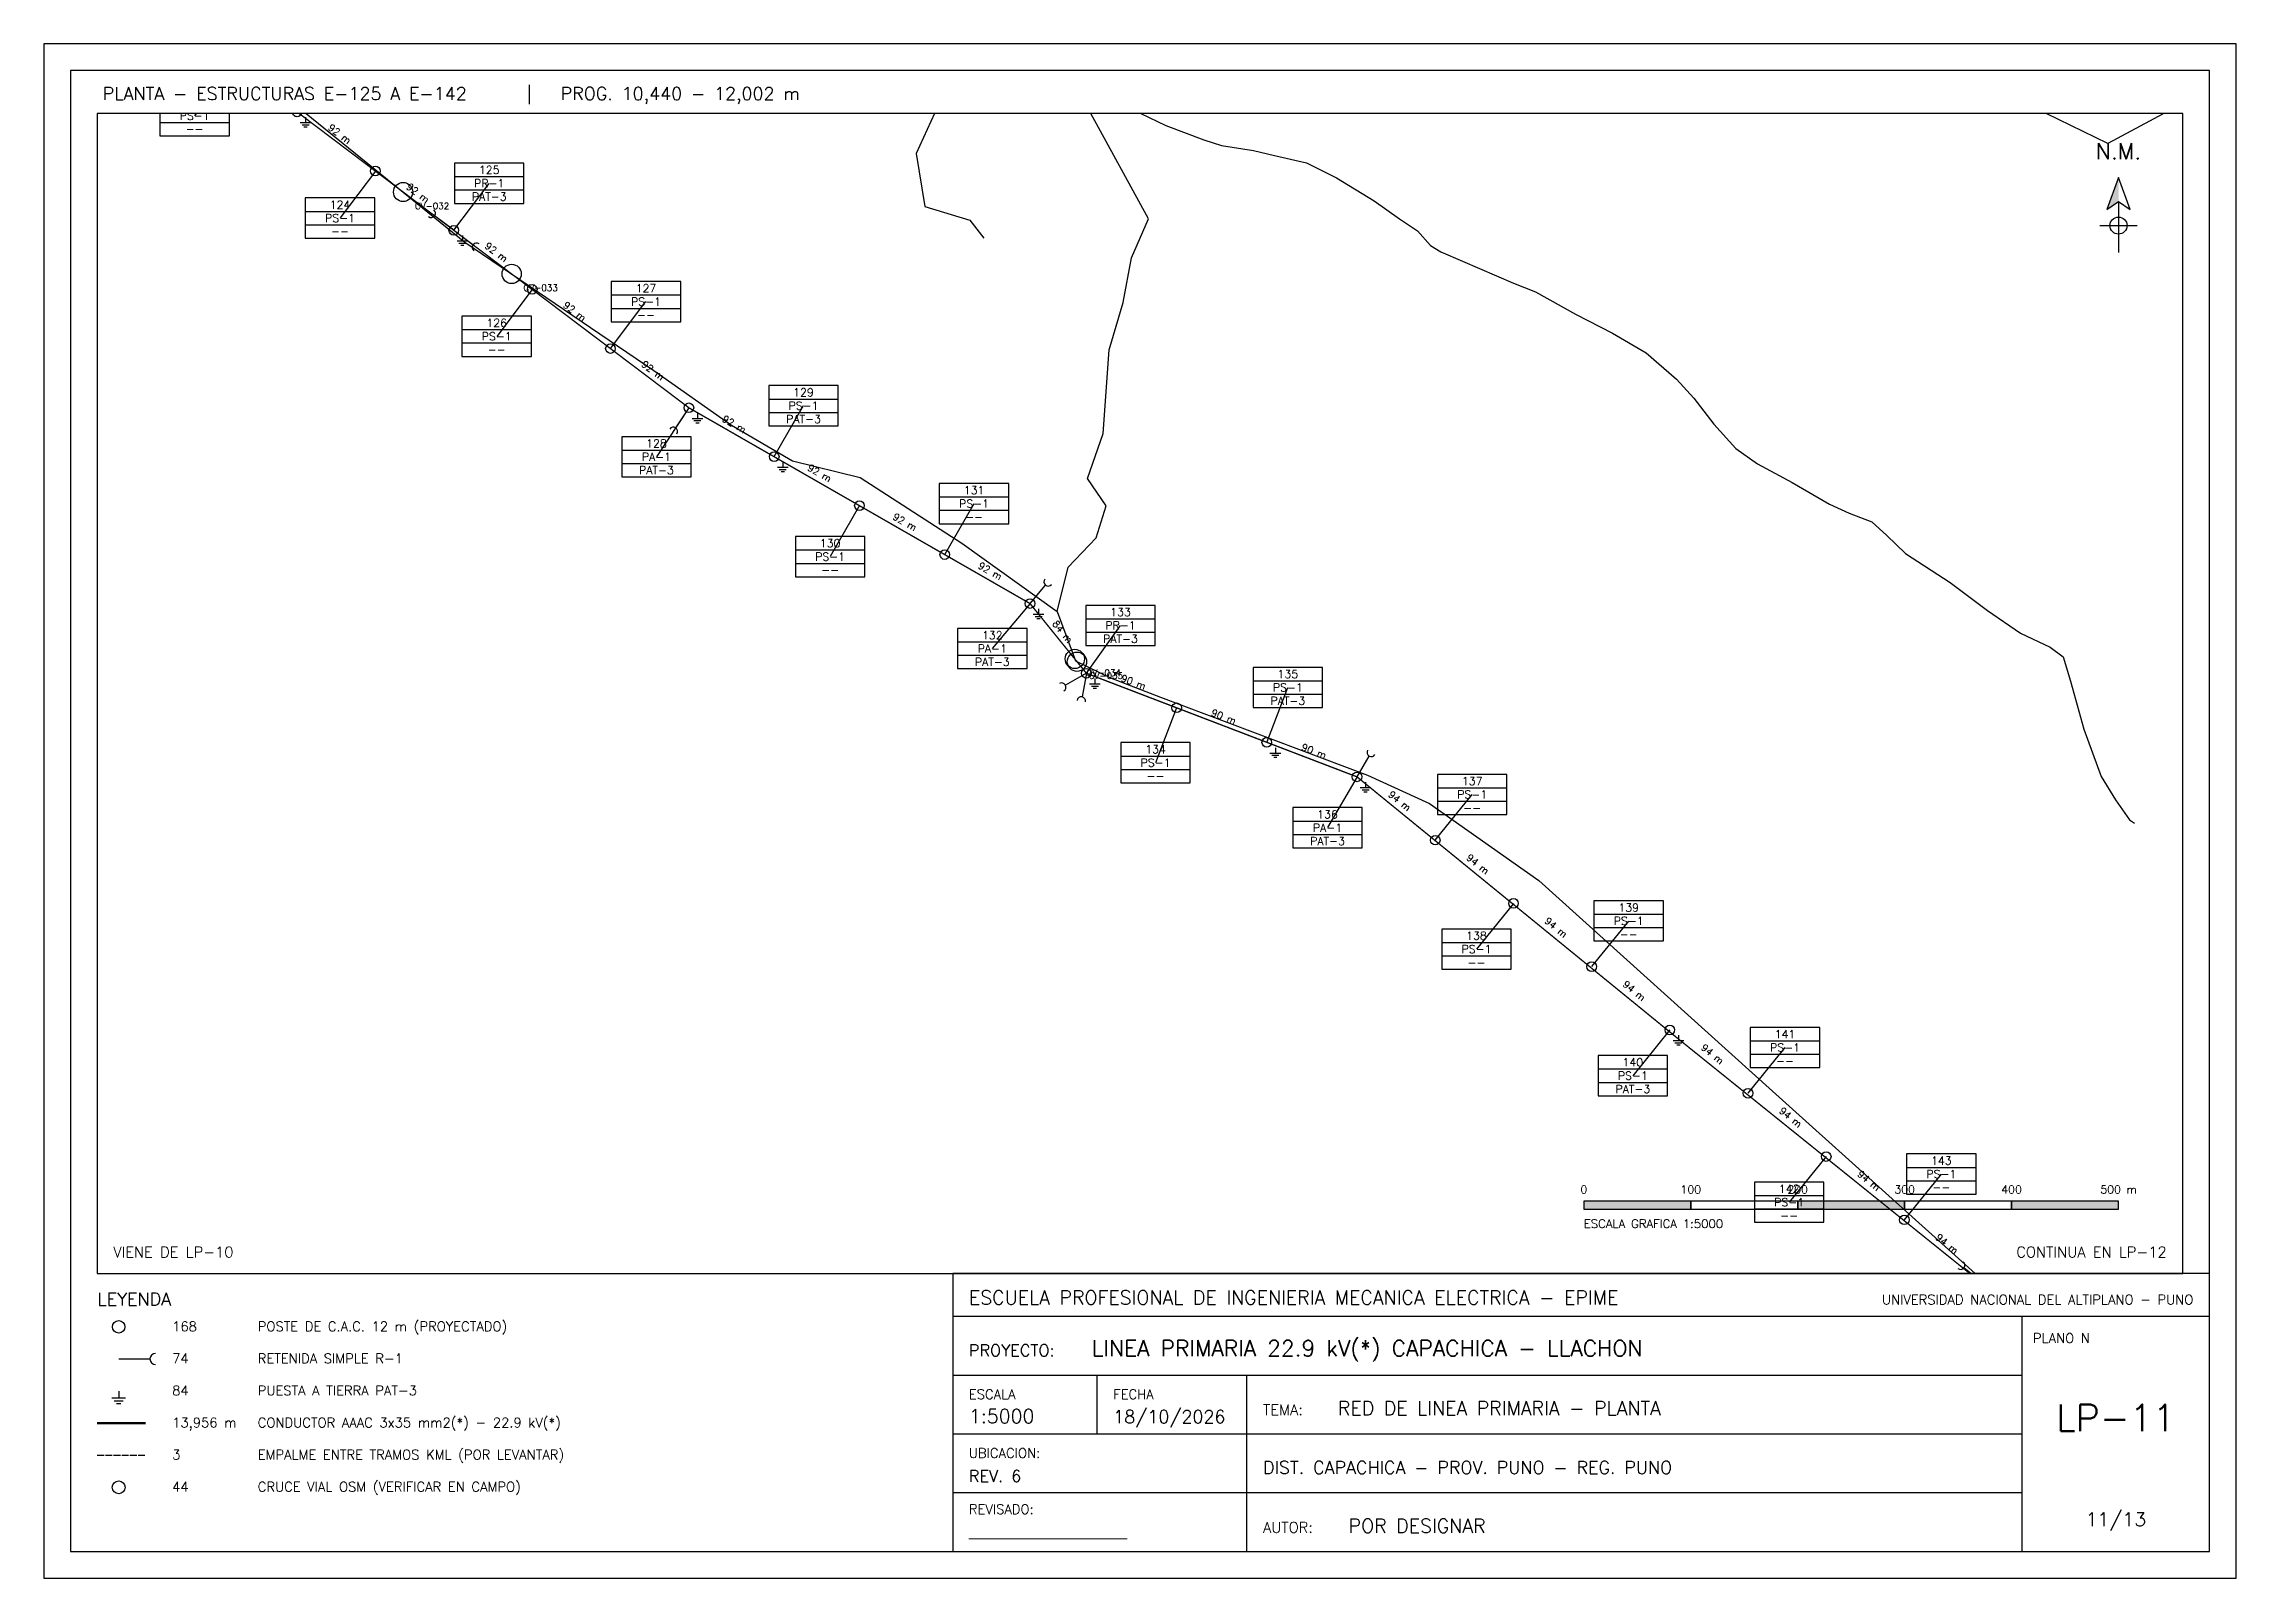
# Paper-space layout 'LP-11' of a CAD drawing. Header units: metres, sheet in millimetres. Extents: x 5 to 415, y 5 to 292.
# The model-space entities are those that its viewports show. They can reach past a viewport. Long polylines and large blocks are cut down to what shows.
import ezdxf
from ezdxf.enums import TextEntityAlignment as Align

# ---------------------------------------------------------------- set-up
doc = ezdxf.new("R2010")
doc.units = ezdxf.units.M
doc.linetypes.add('DASHED', pattern=[1.524, 1.27, -0.254])
for name, color, linetype in [('CRUCES', 30, 'CONTINUOUS'), ('MARCO', 7, 'CONTINUOUS'), ('NM', 5, 'CONTINUOUS'), ('ROTULO', 7, 'CONTINUOUS'), ('RP_CONDUCTOR', 5, 'CONTINUOUS'), ('RP_CUADROPOSTE', 5, 'CONTINUOUS'), ('RP_EMPALME', 1, 'DASHED'), ('RP_LEYENDA', 7, 'CONTINUOUS'), ('RP_POSTE', 1, 'CONTINUOUS'), ('RP_PTIERRA', 2, 'CONTINUOUS'), ('RP_RETENIDA', 1, 'CONTINUOUS'), ('RP_VANO', 4, 'CONTINUOUS'), ('VIAS', 8, 'CONTINUOUS')]:
    doc.layers.add(name, color=color, linetype=linetype)
doc.layers.add('REDCAD_VIEWPORTS', color=8, linetype='CONTINUOUS', plot=False)
doc.styles.add('ROMANS', font='romans.shx')

# ---------------------------------------------------------------- blocks, each defined once
blk = doc.blocks.new('NM')
blk.add_hatch(color=5).paths.add_polyline_path([(0, 0), (0, -4.5), (-2.2, -6)])
for p, q in [((0, -4.5), (0, -14)), ((-3.5, -9), (3.5, -9))]:
    blk.add_line(p, q)
blk.add_lwpolyline([(0, 0), (-2.2, -6), (0, -4.5), (2.2, -6)], close=True)
blk.add_circle((0, -9), 1.6)
at = {"style": 'ROMANS'}
blk.add_text('N.M.', height=3, dxfattribs=at).set_placement((0, 2.5), align=Align.BOTTOM_CENTER)
blk = doc.blocks.new('POSTE_LP')
blk.add_circle((0, 0), 0.9)
blk = doc.blocks.new('RETENIDA')
blk.add_line((0, 0), (4.5, 0))
blk.add_arc((5.3, 0), 0.8, 90, 270)
blk = doc.blocks.new('PAT')
for p, q in [((0, 0), (0, -1)), ((-1, -1), (1, -1)), ((-0.65, -1.4), (0.65, -1.4)), ((-0.3, -1.8), (0.3, -1.8))]:
    blk.add_line(p, q)
blk = doc.blocks.new('CUADRO_POSTE')
for p, q in [((0, 5), (13, 5)), ((0, 2.5), (13, 2.5))]:
    blk.add_line(p, q)
blk.add_lwpolyline([(0, 0), (13, 0), (13, 7.5), (0, 7.5)], close=True)
at = {"style": 'ROMANS'}
for tag, p in [('NUMERO', (6.5, 6.25)), ('ARMADO', (6.5, 3.75)), ('PAT', (6.5, 1.25))]:
    blk.add_attdef(tag, text='', height=1.5, dxfattribs=at).set_placement(p, align=Align.MIDDLE_CENTER)

msp = doc.modelspace()

# ---------------------------------------------------------------- linework, layer by layer
at = {"layer": 'CRUCES'}
for centre in [(413032.6, 8262916.5), (413134.1, 8262839.9), (413660.7, 8262479.8), (413662.7, 8262477.2)]:
    msp.add_circle(centre, 9, dxfattribs=at)
at = {"layer": 'RP_CONDUCTOR', "const_width": 1.25}
msp.add_lwpolyline([(412735.7, 8263119.3), (412933.4, 8262991.4), (413299.8, 8262714.7), (413618.8, 8262531.6), (413671.5, 8262466.4), (413924.6, 8262369.5), (414225.3, 8262124.2), (414655.8, 8261777.7)], dxfattribs=at)
at = {"layer": 'RP_CUADROPOSTE'}
for p, q in [((412867.5, 8263034), (412837.6, 8262987.8)), ((412933.4, 8262991.4), (412965.1, 8263036.4)), ((413006.7, 8262936.1), (412973.6, 8262892.2)), ((413080, 8262880.7), (413113.1, 8262924.6)), ((413153.3, 8262825.4), (413120.1, 8262781.5)), ((413226.5, 8262770.1), (413259.7, 8262814)), ((413299.8, 8262714.7), (413269.5, 8262668.8)), ((413379.6, 8262669), (413407, 8262716.7)), ((413459.3, 8262623.2), (413431.9, 8262575.5)), ((413539.1, 8262577.4), (413566.5, 8262625.1)), ((413618.8, 8262531.6), (413583.5, 8262489.5)), ((413671.5, 8262466.4), (413703.4, 8262511.2)), ((413840.2, 8262401.8), (413859.9, 8262453.2)), ((413755.9, 8262434.1), (413736.2, 8262382.7)), ((413924.6, 8262369.5), (413897, 8262322)), ((413997.7, 8262310.3), (414032.3, 8262353.1)), ((414070.9, 8262251.2), (414036.3, 8262208.4)), ((414144, 8262192), (414178.6, 8262234.7)), ((414217.1, 8262132.8), (414182.5, 8262090)), ((414290.2, 8262073.6), (414324.8, 8262116.4)), ((414363.3, 8262014.4), (414328.7, 8261971.7)), ((414436.4, 8261955.2), (414471, 8261998)), ((414509.6, 8261896.1), (414475, 8261853.3))]:
    msp.add_line(p, q, dxfattribs=at)
at = {"layer": 'VIAS'}
for points in [[(412887.6, 8263032.9), (412942, 8262990.1), (413090.4, 8262869.5), (413267, 8262749.5), (413339.8, 8262698.5), (413396.6, 8262665.2), (413459.9, 8262649.4), (413555, 8262588.2), (413644.3, 8262524.3), (413661.4, 8262477.9), (413694, 8262462), (413740.9, 8262443.9), (413934.5, 8262371.2), (413992.4, 8262344.7), (414094.7, 8262272.7), (414313.1, 8262075.7), (414702.2, 8261725.4)], [(414703.7, 8262724.9), (414723.1, 8262743.7)], [(413669.5, 8263001.2), (413679.5, 8262999.1), (413706.1, 8262996.8), (413721.5, 8262990.5), (413745.7, 8262978.8), (413781.3, 8262965.2), (413797.8, 8262960.1), (413827.7, 8262955.4), (413847.4, 8262950.6), (413877.2, 8262943.9), (413905.3, 8262929.7), (413940.6, 8262908.4), (413964.3, 8262891.5), (413981.1, 8262880.1), (413993.2, 8262866.5), (414003.1, 8262860.4), (414023.3, 8262851.9), (414070.9, 8262831.3), (414091.4, 8262823.1), (414128.8, 8262802.3), (414163.6, 8262784.4), (414195, 8262766.1), (414223.4, 8262741.5), (414239.5, 8262723.7), (414258.2, 8262699.4), (414278.7, 8262676.5), (414299, 8262662.3), (414331.6, 8262644.7), (414366.3, 8262624.4), (414384.9, 8262616), (414406, 8262608.1), (414420, 8262595.3), (414437.6, 8262578.5), (414479.1, 8262551.3), (414514, 8262525), (414545.1, 8262504), (414572.7, 8262490.9), (414585, 8262481.8), (414591.8, 8262458.9), (414604.2, 8262414.2), (414620.3, 8262370), (414633.9, 8262347.9), (414647, 8262329.4), (414651.5, 8262326.3)], [(414782.6, 8263020.8), (414678.4, 8262989.7), (414626.7, 8262962), (414510.8, 8263018.5)], [(413544.4, 8263022.7), (413512.4, 8262952.5), (413520.6, 8262903.1), (413562.4, 8262890.1), (413575.6, 8262873.4)], [(413644.3, 8262524.3), (413654.6, 8262565.5), (413680.6, 8262593), (413690.1, 8262622.9), (413672.7, 8262648.5), (413687.1, 8262690.5), (413692.9, 8262768.9), (413705.8, 8262813.3), (413713.7, 8262854.8), (413729.5, 8262891.3), (413669.5, 8263001.2)]]:
    msp.add_lwpolyline(points, dxfattribs=at)

# ---------------------------------------------------------------- block references
at = {"layer": 'RP_CUADROPOSTE', "xscale": 5, "yscale": 5}
for p, values in [((412805.1, 8262969.1), {'NUMERO': '122', 'ARMADO': 'PS-1', 'PAT': '--'}), ((413080.6, 8262905.9), {'NUMERO': '125', 'ARMADO': 'PR-1', 'PAT': 'PAT-3'}), ((412941.1, 8262873.4), {'NUMERO': '124', 'ARMADO': 'PS-1', 'PAT': '--'}), ((413227.2, 8262795.2), {'NUMERO': '127', 'ARMADO': 'PS-1', 'PAT': '--'}), ((413087.6, 8262762.8), {'NUMERO': '126', 'ARMADO': 'PS-1', 'PAT': '--'}), ((413374.5, 8262697.9), {'NUMERO': '129', 'ARMADO': 'PS-1', 'PAT': 'PAT-3'}), ((413237, 8262650.1), {'NUMERO': '128', 'ARMADO': 'PA-1', 'PAT': 'PAT-3'}), ((413534, 8262606.3), {'NUMERO': '131', 'ARMADO': 'PS-1', 'PAT': '--'}), ((413399.4, 8262556.7), {'NUMERO': '130', 'ARMADO': 'PS-1', 'PAT': '--'}), ((413670.9, 8262492.4), {'NUMERO': '133', 'ARMADO': 'PR-1', 'PAT': 'PAT-3'}), ((413551, 8262470.7), {'NUMERO': '132', 'ARMADO': 'PA-1', 'PAT': 'PAT-3'}), ((413827.4, 8262434.4), {'NUMERO': '135', 'ARMADO': 'PS-1', 'PAT': 'PAT-3'}), ((413703.7, 8262364), {'NUMERO': '134', 'ARMADO': 'PS-1', 'PAT': '--'}), ((413999.8, 8262334.3), {'NUMERO': '137', 'ARMADO': 'PS-1', 'PAT': '--'}), ((413864.5, 8262303.2), {'NUMERO': '136', 'ARMADO': 'PA-1', 'PAT': 'PAT-3'}), ((414146.1, 8262216), {'NUMERO': '139', 'ARMADO': 'PS-1', 'PAT': '--'}), ((414003.8, 8262189.7), {'NUMERO': '138', 'ARMADO': 'PS-1', 'PAT': '--'}), ((414292.3, 8262097.6), {'NUMERO': '141', 'ARMADO': 'PS-1', 'PAT': '--'}), ((414150, 8262071.3), {'NUMERO': '140', 'ARMADO': 'PS-1', 'PAT': 'PAT-3'}), ((414438.5, 8261979.3), {'NUMERO': '143', 'ARMADO': 'PS-1', 'PAT': '--'}), ((414296.2, 8261952.9), {'NUMERO': '142', 'ARMADO': 'PS-1', 'PAT': '--'}), ((414584.8, 8261860.9), {'NUMERO': '145', 'ARMADO': 'PS-1', 'PAT': 'PAT-3'})]:
    msp.add_blockref('CUADRO_POSTE', p, dxfattribs=at).add_auto_attribs(values)
at = {"layer": 'RP_POSTE', "xscale": 5, "yscale": 5}
for p in [(412933.4, 8262991.4), (413006.7, 8262936.1), (413080, 8262880.7), (413153.3, 8262825.4), (413226.5, 8262770.1), (413299.8, 8262714.7), (413379.6, 8262669), (413459.3, 8262623.2), (413539.1, 8262577.4), (413618.8, 8262531.6), (413671.5, 8262466.4), (413755.9, 8262434.1), (413840.2, 8262401.8), (413924.6, 8262369.5), (413997.7, 8262310.3), (414070.9, 8262251.2), (414144, 8262192), (414217.1, 8262132.8), (414290.2, 8262073.6), (414363.3, 8262014.4), (414436.4, 8261955.2), (414509.6, 8261896.1)]:
    msp.add_blockref('POSTE_LP', p, dxfattribs=at)
at = {"layer": 'RP_PTIERRA', "xscale": 5, "yscale": 5}
for p in [(412941.4, 8262986.4), (413088, 8262875.7), (413307.8, 8262709.7), (413387.6, 8262664), (413626.8, 8262526.6), (413679.5, 8262461.4), (413848.2, 8262396.8), (413932.6, 8262364.5), (414225.1, 8262127.8)]:
    msp.add_blockref('PAT', p, dxfattribs=at)
at = {"layer": 'RP_RETENIDA', "xscale": 5, "yscale": 5}
for p, rotation in [((413080, 8262880.7), 142.94540269642954), ((413080, 8262880.7), -37.054597303570446), ((413299.8, 8262714.7), -123.45182020139109), ((413618.8, 8262531.6), 50.01737573017388), ((413671.5, 8262466.4), -150.4402535958111), ((413671.5, 8262466.4), -100.44025359581111), ((413924.6, 8262369.5), 59.856332719546714), ((414509.6, 8261896.1), 141.01295121022696), ((414509.6, 8261896.1), -38.98704878977304)]:
    msp.add_blockref('RETENIDA', p, dxfattribs=dict(at, rotation=rotation))

# ---------------------------------------------------------------- texts
at = {"layer": 'CRUCES', "style": 'ROMANS'}
for s, p in [('CV-032', (413043.6, 8262900.5)), ('CV-033', (413145.1, 8262823.9)), ('CV-034', (413671.7, 8262463.8)), ('CV-035', (413673.7, 8262461.2))]:
    msp.add_text(s, height=6, dxfattribs=at).set_placement(p)
at = {"layer": 'RP_VANO', "style": 'ROMANS'}
for s, rotation, p in [('92 m', -37.0596, (412970.1, 8262966.7)), ('92 m', -37.0546, (413043.3, 8262911.4)), ('92 m', -37.0546, (413116.6, 8262856.1)), ('92 m', -37.0596, (413189.9, 8262800.7)), ('92 m', -37.0546, (413263.2, 8262745.4)), ('92 m', -29.8546, (413339.7, 8262694.8)), ('92 m', -29.8577, (413419.5, 8262649.1)), ('92 m', -29.8546, (413499.2, 8262603.3)), ('92 m', -29.8577, (413579, 8262557.5)), ('84 m', -51.1011, (413645.2, 8262502)), ('90 m', -20.9346, (413713.7, 8262453.2)), ('90 m', -20.9405, (413798, 8262420.9)), ('90 m', -20.9323, (413882.4, 8262388.7)), ('94 m', -38.989, (413961.2, 8262342.9)), ('94 m', -38.9851, (414034.3, 8262283.8)), ('94 m', -38.989, (414107.4, 8262224.6)), ('94 m', -38.9851, (414180.5, 8262165.4)), ('94 m', -38.9899, (414253.7, 8262106.2)), ('94 m', -38.989, (414326.8, 8262047)), ('94 m', -38.9851, (414399.9, 8261987.8)), ('94 m', -38.9851, (414473, 8261928.7))]:
    msp.add_text(s, height=6.5, rotation=rotation, dxfattribs=at).set_placement(p, align=Align.BOTTOM_CENTER)

psp = doc.layouts.new('LP-11')

# ---------------------------------------------------------------- hatches: boundary and pattern name
for points in [[(293, 74), (313, 74), (313, 75.5), (293, 75.5)], [(333, 74), (353, 74), (353, 75.5), (333, 75.5)], [(373, 74), (393, 74), (393, 75.5), (373, 75.5)]]:
    psp.add_hatch(color=7).paths.add_polyline_path(points)

# ---------------------------------------------------------------- linework, layer by layer
at = {"layer": 'CRUCES'}
psp.add_circle((19, 22), 1.2, dxfattribs=at)
at = {"layer": 'MARCO'}
for points in [[(5, 5), (415, 5), (415, 292), (5, 292)], [(10, 10), (410, 10), (410, 287), (10, 287)], [(15, 62), (405, 62), (405, 279), (15, 279)]]:
    psp.add_lwpolyline(points, close=True, dxfattribs=at)
at = {"layer": 'ROTULO'}
for p, q in [((175, 54), (375, 54)), ((175, 54), (410, 54)), ((375, 10), (375, 54)), ((175, 43), (375, 43)), ((202, 32), (202, 43)), ((230, 10), (230, 43)), ((175, 32), (375, 32)), ((175, 21), (375, 21))]:
    psp.add_line(p, q, dxfattribs=at)
for points in [[(293, 74), (313, 74), (313, 75.5), (293, 75.5)], [(313, 74), (333, 74), (333, 75.5), (313, 75.5)], [(333, 74), (353, 74), (353, 75.5), (333, 75.5)], [(353, 74), (373, 74), (373, 75.5), (353, 75.5)], [(373, 74), (393, 74), (393, 75.5), (373, 75.5)], [(175, 10), (410, 10), (410, 62), (175, 62)]]:
    psp.add_lwpolyline(points, close=True, dxfattribs=at)
at = {"layer": 'RP_CONDUCTOR', "lineweight": 50}
psp.add_line((15, 34), (24, 34), dxfattribs=at)
at = {"layer": 'RP_EMPALME'}
psp.add_line((15, 28), (24, 28), dxfattribs=at)

# ---------------------------------------------------------------- block references
at = {"layer": 'NM'}
psp.add_blockref('NM', (393, 267), dxfattribs=at)
at = {"layer": 'RP_POSTE', "xscale": 1.3, "yscale": 1.3}
psp.add_blockref('POSTE_LP', (19, 52), dxfattribs=at)
at = {"layer": 'RP_PTIERRA', "xscale": 1.3, "yscale": 1.3}
psp.add_blockref('PAT', (19, 40), dxfattribs=at)
at = {"layer": 'RP_RETENIDA', "xscale": 1.3, "yscale": 1.3}
psp.add_blockref('RETENIDA', (19, 46), dxfattribs=at)

# ---------------------------------------------------------------- texts
at = {"layer": 'ROTULO', "style": 'ROMANS'}
for s, height, p in [('PLANTA - ESTRUCTURAS E-125 A E-142   |   PROG. 10,440 - 12,002 m', 2.4, (16, 281.5)), ('ESCALA GRAFICA 1:5000', 1.6, (293, 70.5)), ('VIENE DE LP-10', 2, (18, 65)), ('ESCUELA PROFESIONAL DE INGENIERIA MECANICA ELECTRICA - EPIME', 2.6, (178, 56.2)), ('LINEA PRIMARIA 22.9 kV(*) CAPACHICA - LLACHON', 3, (201, 46.5)), ('PLANO N', 1.8, (377, 49)), ('PROYECTO:', 2.2, (178, 46.5)), ('ESCALA', 1.8, (178, 38.5)), ('FECHA', 1.8, (205, 38.5)), ('TEMA:', 2, (233, 35.5)), ('RED DE LINEA PRIMARIA - PLANTA', 2.6, (247, 35.5)), ('1:5000', 2.6, (178, 34)), ('18/10/2026', 2.4, (205, 34)), ('UBICACION:', 1.8, (178, 27.5)), ('REV. 6', 2.2, (178, 23)), ('DIST. CAPACHICA - PROV. PUNO - REG. PUNO', 2.4, (233, 24.5)), ('REVISADO:', 1.8, (178, 17)), ('________________________', 1.8, (178, 12.5)), ('AUTOR:', 2, (233, 13.5)), ('POR DESIGNAR', 2.6, (249, 13.5))]:
    psp.add_text(s, height=height, dxfattribs=at).set_placement(p)
for s, p in [('0', (293, 76.5)), ('100', (313, 76.5)), ('200', (333, 76.5)), ('300', (353, 76.5)), ('400', (373, 76.5)), ('500 m', (393, 76.5))]:
    psp.add_text(s, height=1.5, dxfattribs=at).set_placement(p, align=Align.BOTTOM_CENTER)
for s, height, p in [('CONTINUA EN LP-12', 2, (402, 65)), ('UNIVERSIDAD NACIONAL DEL ALTIPLANO - PUNO', 1.8, (407, 56.2))]:
    psp.add_text(s, height=height, dxfattribs=at).set_placement(p, align=Align.RIGHT)
for s, height, p in [('LP-11', 5, (392.5, 35)), ('11/13', 2.6, (392.5, 16))]:
    psp.add_text(s, height=height, dxfattribs=at).set_placement(p, align=Align.MIDDLE_CENTER)
at = {"layer": 'RP_LEYENDA', "style": 'ROMANS'}
for s, height, p in [('LEYENDA', 2.4, (15, 56)), ('POSTE DE C.A.C. 12 m (PROYECTADO)', 1.8, (45, 51.2)), ('168', 1.8, (29, 51.2)), ('74', 1.8, (29, 45.2)), ('RETENIDA SIMPLE R-1', 1.8, (45, 45.2)), ('84', 1.8, (29, 39.2)), ('PUESTA A TIERRA PAT-3', 1.8, (45, 39.2)), ('13,956 m', 1.8, (29, 33.2)), ('CONDUCTOR AAAC 3x35 mm2(*) - 22.9 kV(*)', 1.8, (45, 33.2)), ('3', 1.8, (29, 27.2)), ('EMPALME ENTRE TRAMOS KML (POR LEVANTAR)', 1.8, (45, 27.2)), ('44', 1.8, (29, 21.2)), ('CRUCE VIAL OSM (VERIFICAR EN CAMPO)', 1.8, (45, 21.2))]:
    psp.add_text(s, height=height, dxfattribs=at).set_placement(p)

# ---------------------------------------------------------------- viewports
at = {"layer": 'REDCAD_VIEWPORTS'}
psp.add_viewport(center=(210, 170.5), size=(390, 217), view_center_point=(413721.65, 8262447.58), view_height=1085, dxfattribs=at)

doc.saveas('drawing.dxf')
